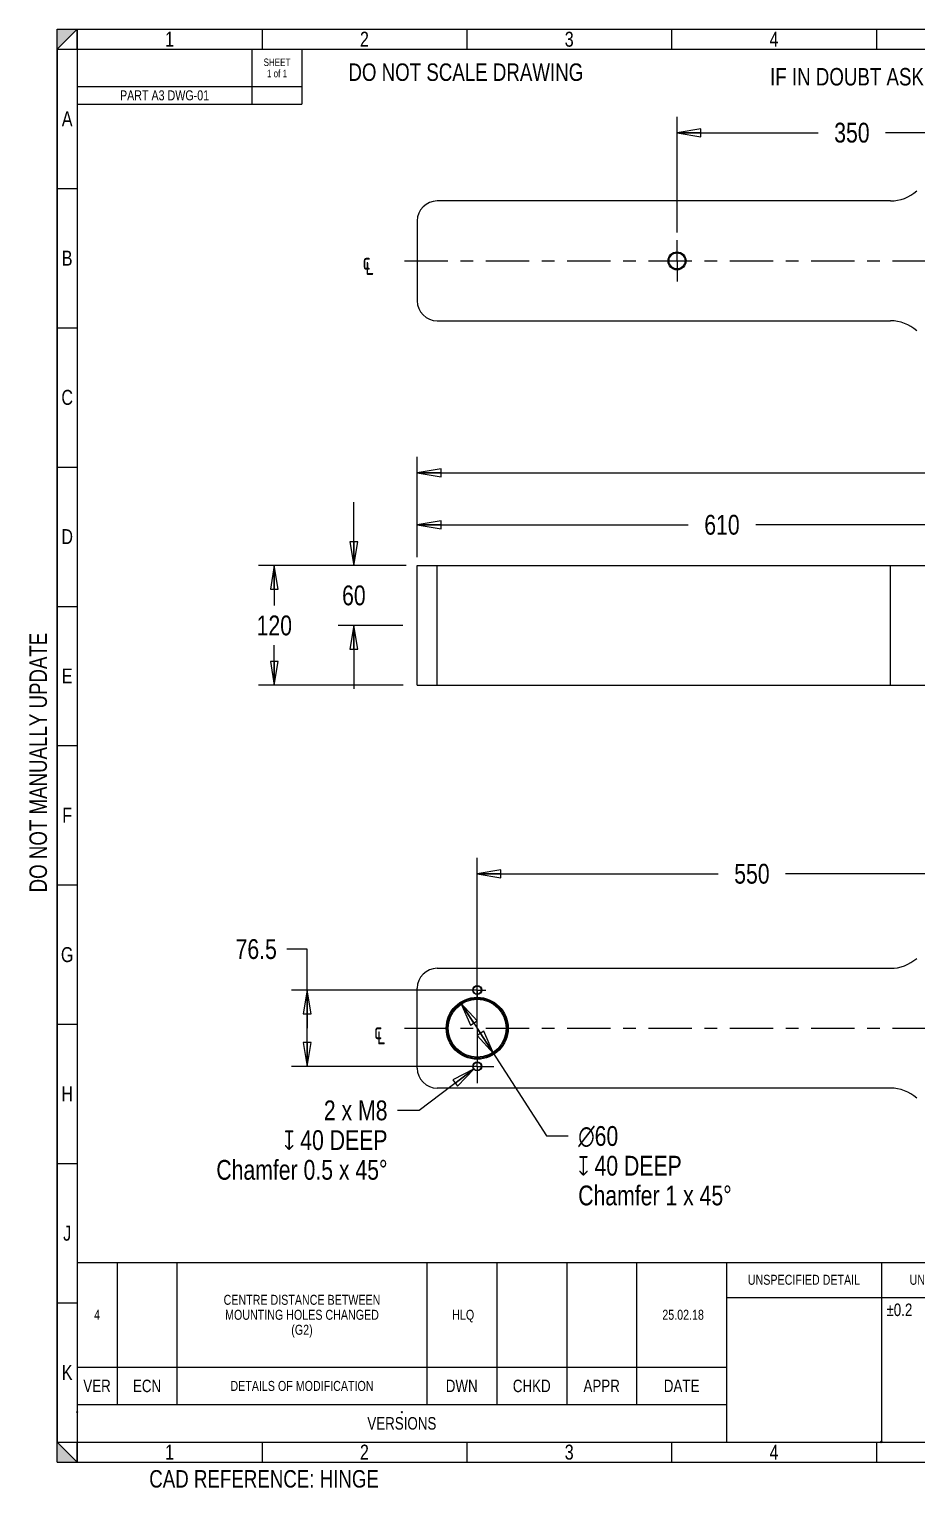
# Model space of a CAD drawing. Header units: inches. Extents: x 0.1 to 16.4, y 0.1 to 11.6.
# Drawn here: x 0.06 to 7.05, y 0.07 to 11.57 of the extents above; entities that cross this region are included whole.
import ezdxf

# ---------------------------------------------------------------- set-up
doc = ezdxf.new("R2010")
doc.units = ezdxf.units.IN
doc.header["$LTSCALE"] = 0.909449
doc.header["$MEASUREMENT"] = 0
doc.linetypes.add('CENTER', pattern=[0.6, 0.375, -0.075, 0.075, -0.075])
doc.layers.get('0').update_dxf_attribs({"linetype": 'CONTINUOUS'})
doc.layers.add('02___PRT_ALL_AXES', color=7, linetype='CONTINUOUS')
doc.styles.get("Standard").update_dxf_attribs({"font": 'txt', "width": 0.8})
doc.styles.add('TEXTSTYLE_1', font='gdt', dxfattribs={"width": 0.8})
doc.dimstyles.new('DIMSTYLE_1', dxfattribs={"dimtxt": 0.15625, "dimasz": 0.1875, "dimexe": 0.125, "dimexo": 0.0625, "dimgap": 0.078125, "dimtad": 0, "dimtih": 1, "dimtoh": 1, "dimlfac": 5, "dimzin": 4, "dimdsep": 46, "dimtxsty": 'Standard', "dimblk": 'CLOSED', "dimblk1": 'CLOSED', "dimblk2": 'CLOSED', "dimcen": 0.09, "dimadec": 0, "dimazin": 0, "dimtp": 0.01, "dimtm": 0.01, "dimtfac": 1, "dimtofl": 0, "dimtmove": 0, "dimatfit": 3, "dimldrblk": 'CLOSED', "dimfxl": 1, "dimtolj": 1, "dimtzin": 4, "dimarcsym": 0})
doc.dimstyles.new('DIMSTYLE_3', dxfattribs={"dimtxt": 0.15625, "dimasz": 0.1875, "dimexe": 0.125, "dimexo": 0.0625, "dimgap": 0.09, "dimtad": 0, "dimtih": 1, "dimtoh": 1, "dimlfac": 5, "dimzin": 4, "dimdsep": 46, "dimtxsty": 'Standard', "dimblk": 'CLOSED', "dimblk1": 'CLOSED', "dimblk2": 'CLOSED', "dimcen": 0.09, "dimadec": 0, "dimazin": 0, "dimtp": 0.01, "dimtm": 0.01, "dimtfac": 1, "dimtmove": 0, "dimatfit": 2, "dimldrblk": 'CLOSED', "dimfxl": 1, "dimtolj": 1, "dimtzin": 4, "dimarcsym": 0})
doc.dimstyles.new('DIMSTYLE_5', dxfattribs={"dimtxt": 0.15625, "dimasz": 0.1875, "dimexe": 0.125, "dimexo": 0.0625, "dimgap": 0.09, "dimtad": 0, "dimtih": 1, "dimtoh": 1, "dimlfac": 5, "dimzin": 4, "dimdsep": 46, "dimtxsty": 'Standard', "dimblk": 'CLOSED', "dimblk1": 'CLOSED', "dimblk2": 'CLOSED', "dimcen": 0.09, "dimadec": 0, "dimazin": 0, "dimtp": 0.01, "dimtm": 0.01, "dimtfac": 1, "dimtofl": 0, "dimtmove": 0, "dimatfit": 2, "dimldrblk": 'CLOSED', "dimfxl": 1, "dimtolj": 1, "dimtzin": 4, "dimarcsym": 0})

# ---------------------------------------------------------------- blocks, each defined once
blk = doc.blocks.new('_CLOSED')
at = {"color": 0, "linetype": 'ByBlock'}
for p, q in [((0, 0), (-1, 0.167)), ((-1, 0.167), (-1, -0.167)), ((-1, -0.167), (0, 0)), ((-1, 0), (0, 0))]:
    blk.add_line(p, q, dxfattribs=at)
blk = doc.blocks.new('*D1')
at = {"color": 2, "linetype": 'Continuous', "transparency": 16777216}
for p, q in [((3.025, 7.346), (1.862, 7.346)), ((1.987, 7.346), (1.987, 7.029)), ((1.987, 6.401), (1.987, 6.717)), ((3.002, 6.401), (1.862, 6.401))]:
    blk.add_line(p, q, dxfattribs=at)
at = {"color": 2, "linetype": 'Continuous', "transparency": 16777216, "xscale": 0.1875, "yscale": 0.1875, "zscale": 0.1875}
for p, rotation in [((1.987, 7.346), 90), ((1.987, 6.401), 270)]:
    blk.add_blockref('_CLOSED', p, dxfattribs=dict(at, rotation=rotation))
at = {"color": 2, "linetype": 'Continuous', "transparency": 16777216, "insert": (1.987, 6.951), "char_height": 0.1562, "width": 0.375, "attachment_point": 2, "line_spacing_factor": 0.9}
blk.add_mtext('120', dxfattribs=at)
blk = doc.blocks.new('*D3')
at = {"color": 2, "linetype": 'Continuous', "transparency": 16777216}
for p, q in [((3.114, 7.744), (3.114, 8.202)), ((12.72, 7.444), (12.72, 8.202)), ((3.114, 8.077), (7.589, 8.077)), ((12.72, 8.077), (8.245, 8.077))]:
    blk.add_line(p, q, dxfattribs=at)
at = {"color": 2, "linetype": 'Continuous', "transparency": 16777216, "xscale": 0.1875, "yscale": 0.1875, "zscale": 0.1875, "rotation": 180}
blk.add_blockref('_CLOSED', (3.114, 8.077), dxfattribs=at)
at = {"color": 2, "linetype": 'Continuous', "transparency": 16777216, "xscale": 0.1875, "yscale": 0.1875, "zscale": 0.1875}
blk.add_blockref('_CLOSED', (12.72, 8.077), dxfattribs=at)
at = {"color": 2, "linetype": 'Continuous', "transparency": 16777216, "insert": (7.917, 8.155), "char_height": 0.1562, "width": 0.5, "attachment_point": 2, "line_spacing_factor": 0.9}
blk.add_mtext('1220', dxfattribs=at)
blk = doc.blocks.new('*D5')
at = {"color": 2, "linetype": 'Continuous', "transparency": 16777216}
for p, q in [((3.114, 7.41), (3.114, 7.792)), ((7.917, 7.53), (7.917, 7.792)), ((3.114, 7.667), (5.249, 7.667)), ((7.917, 7.667), (5.781, 7.667))]:
    blk.add_line(p, q, dxfattribs=at)
at = {"color": 2, "linetype": 'Continuous', "transparency": 16777216, "xscale": 0.1875, "yscale": 0.1875, "zscale": 0.1875, "rotation": 180}
blk.add_blockref('_CLOSED', (3.114, 7.667), dxfattribs=at)
at = {"color": 2, "linetype": 'Continuous', "transparency": 16777216, "xscale": 0.1875, "yscale": 0.1875, "zscale": 0.1875}
blk.add_blockref('_CLOSED', (7.917, 7.667), dxfattribs=at)
at = {"color": 2, "linetype": 'Continuous', "transparency": 16777216, "insert": (5.515, 7.745), "char_height": 0.1562, "width": 0.375, "attachment_point": 2, "line_spacing_factor": 0.9}
blk.add_mtext('610', dxfattribs=at)
blk = doc.blocks.new('*D7')
at = {"color": 2, "linetype": 'Continuous', "transparency": 16777216}
for p, q in [((2.614, 7.346), (2.614, 7.846)), ((2.86, 7.346), (2.489, 7.346)), ((2.999, 6.873), (2.489, 6.873)), ((2.614, 6.873), (2.614, 6.373))]:
    blk.add_line(p, q, dxfattribs=at)
at = {"color": 2, "linetype": 'Continuous', "transparency": 16777216, "xscale": 0.1875, "yscale": 0.1875, "zscale": 0.1875}
for p, rotation in [((2.614, 7.346), 270), ((2.614, 6.873), 90)]:
    blk.add_blockref('_CLOSED', p, dxfattribs=dict(at, rotation=rotation))
at = {"color": 2, "linetype": 'Continuous', "transparency": 16777216, "insert": (2.614, 7.188), "char_height": 0.1562, "width": 0.25, "attachment_point": 2, "line_spacing_factor": 0.9}
blk.add_mtext('60', dxfattribs=at)
blk = doc.blocks.new('*D8')
at = {"color": 2, "linetype": 'Continuous', "transparency": 16777216}
for p, q in [((3.586, 3.759), (3.586, 5.04)), ((7.917, 3.759), (7.917, 5.04)), ((3.586, 4.915), (5.486, 4.915)), ((7.917, 4.915), (6.017, 4.915))]:
    blk.add_line(p, q, dxfattribs=at)
at = {"color": 2, "linetype": 'Continuous', "transparency": 16777216, "xscale": 0.1875, "yscale": 0.1875, "zscale": 0.1875, "rotation": 180}
blk.add_blockref('_CLOSED', (3.586, 4.915), dxfattribs=at)
at = {"color": 2, "linetype": 'Continuous', "transparency": 16777216, "xscale": 0.1875, "yscale": 0.1875, "zscale": 0.1875}
blk.add_blockref('_CLOSED', (7.917, 4.915), dxfattribs=at)
at = {"color": 2, "linetype": 'Continuous', "transparency": 16777216, "insert": (5.751, 4.993), "char_height": 0.1562, "width": 0.375, "attachment_point": 2, "line_spacing_factor": 0.9}
blk.add_mtext('550', dxfattribs=at)
blk = doc.blocks.new('*D9')
at = {"color": 2, "linetype": 'Continuous', "transparency": 16777216}
for p, q in [((3.458, 3.895), (3.586, 3.697)), ((3.714, 3.498), (3.586, 3.697)), ((3.586, 3.697), (4.132, 2.847)), ((4.132, 2.847), (4.304, 2.847))]:
    blk.add_line(p, q, dxfattribs=at)
at = {"color": 2, "linetype": 'Continuous', "transparency": 16777216, "xscale": 0.1875, "yscale": 0.1875, "zscale": 0.1875}
for p, rotation in [((3.458, 3.895), 122.7430976659), ((3.714, 3.498), 302.7430976659)]:
    blk.add_blockref('_CLOSED', p, dxfattribs=dict(at, rotation=rotation))
at = {"color": 2, "linetype": 'Continuous', "transparency": 16777216, "insert": (4.382, 2.925), "char_height": 0.15625, "width": 1.85417, "attachment_point": 1, "line_spacing_factor": 0.9, "style": 'TEXTSTYLE_1'}
blk.add_mtext('{\\Fgdt;n}\\Ftxt;60\\P\\Fgdt;{\\Fgdt;x}\\Ftxt; 40 DEEP\\PChamfer 1 x 45\\Fgdt;{\\Fgdt;~}', dxfattribs=at)
blk = doc.blocks.new('*D15')
at = {"color": 2, "linetype": 'Continuous', "transparency": 16777216}
for p, q in [((5.161, 9.971), (5.161, 10.883)), ((7.917, 9.994), (7.917, 10.883)), ((5.161, 10.758), (6.273, 10.758)), ((7.917, 10.758), (6.804, 10.758))]:
    blk.add_line(p, q, dxfattribs=at)
at = {"color": 2, "linetype": 'Continuous', "transparency": 16777216, "xscale": 0.1875, "yscale": 0.1875, "zscale": 0.1875, "rotation": 180}
blk.add_blockref('_CLOSED', (5.161, 10.758), dxfattribs=at)
at = {"color": 2, "linetype": 'Continuous', "transparency": 16777216, "xscale": 0.1875, "yscale": 0.1875, "zscale": 0.1875}
blk.add_blockref('_CLOSED', (7.917, 10.758), dxfattribs=at)
at = {"color": 2, "linetype": 'Continuous', "transparency": 16777216, "insert": (6.539, 10.837), "char_height": 0.1562, "width": 0.375, "attachment_point": 2, "line_spacing_factor": 0.9}
blk.add_mtext('350', dxfattribs=at)
blk = doc.blocks.new('*D16')
at = {"color": 2, "linetype": 'Continuous', "transparency": 16777216}
for p, q in [((3.561, 3.377), (3.129, 3.049)), ((3.129, 3.049), (2.957, 3.049))]:
    blk.add_line(p, q, dxfattribs=at)
at = {"color": 2, "linetype": 'Continuous', "transparency": 16777216, "xscale": 0.1875, "yscale": 0.1875, "zscale": 0.1875, "rotation": 37.1835352876}
blk.add_blockref('_CLOSED', (3.561, 3.377), dxfattribs=at)
at = {"color": 2, "linetype": 'Continuous', "transparency": 16777216, "insert": (2.879, 3.127), "char_height": 0.15625, "width": 2.22917, "attachment_point": 3, "line_spacing_factor": 0.9}
blk.add_mtext('2 x M8\\P\\Fgdt;{\\Fgdt;x}\\Ftxt; 40 DEEP\\PChamfer 0.5 x 45\\Fgdt;{\\Fgdt;~}\\Ftxt; ', dxfattribs=at)
blk = doc.blocks.new('*D17')
at = {"color": 2, "linetype": 'Continuous', "transparency": 16777216}
for p, q in [((2.247, 4.32), (2.086, 4.32)), ((2.247, 3.697), (2.247, 4.32)), ((3.523, 3.998), (2.122, 3.998)), ((2.247, 3.998), (2.247, 3.697)), ((2.247, 3.396), (2.247, 3.697)), ((3.523, 3.396), (2.122, 3.396))]:
    blk.add_line(p, q, dxfattribs=at)
at = {"color": 2, "linetype": 'Continuous', "transparency": 16777216, "xscale": 0.1875, "yscale": 0.1875, "zscale": 0.1875}
for p, rotation in [((2.247, 3.998), 90), ((2.247, 3.396), 270)]:
    blk.add_blockref('_CLOSED', p, dxfattribs=dict(at, rotation=rotation))
at = {"color": 2, "linetype": 'Continuous', "transparency": 16777216, "insert": (2.007, 4.399), "char_height": 0.1562, "width": 0.5, "attachment_point": 3, "line_spacing_factor": 0.9}
blk.add_mtext('76.5', dxfattribs=at)
blk = doc.blocks.new('*T18')
at = {"color": 2, "linetype": 'Continuous'}
for p, q in [((0, 0), (15.827, 0)), ((0, 0), (0, -0.157)), ((1.457, 0), (1.457, -0.157)), ((3.071, 0), (3.071, -0.157)), ((4.685, 0), (4.685, -0.157)), ((6.299, 0), (6.299, -0.157)), ((7.913, 0), (7.913, -0.157)), ((9.528, 0), (9.528, -0.157)), ((11.142, 0), (11.142, -0.157)), ((12.756, 0), (12.756, -0.157)), ((14.37, 0), (14.37, -0.157)), ((15.827, 0), (15.827, -0.157)), ((0, -0.157), (15.827, -0.157))]:
    blk.add_line(p, q, dxfattribs=at)
at = {"color": 2, "linetype": 'Continuous', "attachment_point": 2, "line_spacing_factor": 0.9}
for s, insert, char_height, width in [('1', (0.728, -0.02), 0.118, 0.18898), ('2', (2.264, -0.02), 0.118, 0.18898), ('3 ', (3.878, -0.02), 0.1181, 0.37795), ('4', (5.492, -0.02), 0.118, 0.18898), ('5', (7.106, -0.02), 0.118, 0.18898), ('6', (8.72, -0.02), 0.118, 0.18898), ('7', (10.335, -0.02), 0.118, 0.18898), ('8', (11.949, -0.02), 0.118, 0.18898), ('9', (13.563, -0.02), 0.118, 0.18898), ('10', (15.098, -0.02), 0.1181, 0.37795)]:
    blk.add_mtext(s, dxfattribs=dict(at, insert=insert, char_height=char_height, width=width))
blk = doc.blocks.new('*T19')
at = {"color": 2, "linetype": 'Continuous'}
for p, q in [((0, 0), (15.827, 0)), ((0, 0), (0, -0.157)), ((1.457, 0), (1.457, -0.157)), ((3.071, 0), (3.071, -0.157)), ((4.685, 0), (4.685, -0.157)), ((6.299, 0), (6.299, -0.157)), ((7.913, 0), (7.913, -0.157)), ((9.528, 0), (9.528, -0.157)), ((11.142, 0), (11.142, -0.157)), ((12.756, 0), (12.756, -0.157)), ((14.37, 0), (14.37, -0.157)), ((15.827, 0), (15.827, -0.157)), ((0, -0.157), (15.827, -0.157))]:
    blk.add_line(p, q, dxfattribs=at)
at = {"color": 2, "linetype": 'Continuous', "attachment_point": 2, "line_spacing_factor": 0.9}
for s, insert, char_height, width in [('1', (0.728, -0.02), 0.118, 0.18898), ('2', (2.264, -0.02), 0.118, 0.18898), ('3 ', (3.878, -0.02), 0.1181, 0.37795), ('4 ', (5.492, -0.02), 0.1181, 0.37795), ('5', (7.106, -0.02), 0.118, 0.18898), ('6', (8.72, -0.02), 0.118, 0.18898), ('7', (10.335, -0.02), 0.118, 0.18898), ('8', (11.949, -0.02), 0.118, 0.18898), ('9', (13.563, -0.02), 0.118, 0.18898), ('10', (15.098, -0.02), 0.1181, 0.37795)]:
    blk.add_mtext(s, dxfattribs=dict(at, insert=insert, char_height=char_height, width=width))
blk = doc.blocks.new('*T20')
at = {"color": 2, "linetype": 'Continuous'}
for p, q in [((0, 0), (0.157, 0)), ((0, 0), (0, -10.984)), ((0.157, 0), (0.157, -10.984)), ((0, -1.098), (0.157, -1.098)), ((0, -2.197), (0.157, -2.197)), ((0, -3.295), (0.157, -3.295)), ((0, -4.394), (0.157, -4.394)), ((0, -5.492), (0.157, -5.492)), ((0, -6.591), (0.157, -6.591)), ((0, -7.689), (0.157, -7.689)), ((0, -8.787), (0.157, -8.787)), ((0, -9.886), (0.157, -9.886)), ((0, -10.984), (0.157, -10.984))]:
    blk.add_line(p, q, dxfattribs=at)
at = {"color": 2, "linetype": 'Continuous', "char_height": 0.118, "width": 0.18898, "attachment_point": 2, "line_spacing_factor": 0.9}
for s, insert in [('A', (0.079, -0.49)), ('B', (0.079, -1.589)), ('C', (0.079, -2.687)), ('D', (0.079, -3.785)), ('E', (0.079, -4.884)), ('F', (0.079, -5.982)), ('G', (0.079, -7.081)), ('H', (0.079, -8.179)), ('J', (0.079, -9.278)), ('K', (0.079, -10.376))]:
    blk.add_mtext(s, dxfattribs=dict(at, insert=insert))
blk = doc.blocks.new('*T22')
at = {"color": 2, "linetype": 'Continuous'}
for p, q in [((0, 0), (1.772, 0)), ((0, 0), (0, -0.433)), ((1.378, 0), (1.378, -0.433)), ((1.772, 0), (1.772, -0.433)), ((0, -0.295), (1.772, -0.295)), ((0, -0.433), (1.772, -0.433))]:
    blk.add_line(p, q, dxfattribs=at)
at = {"color": 2, "linetype": 'Continuous', "attachment_point": 2, "line_spacing_factor": 0.9}
for s, insert, char_height, width in [('SHEET\\P1 of 1', (1.575, -0.074), 0.0591, 0.56693), ('PART A3 DWG-01', (0.689, -0.325), 0.07874, 1.76378)]:
    blk.add_mtext(s, dxfattribs=dict(at, insert=insert, char_height=char_height, width=width))
blk = doc.blocks.new('*T23')
at = {"color": 2, "linetype": 'Continuous'}
for p, q in [((0, 0), (15.827, 0)), ((0, 0), (0, -1.417)), ((0.315, 0), (0.315, -1.122)), ((0.787, 0), (0.787, -1.122)), ((2.756, 0), (2.756, -1.122)), ((3.307, 0), (3.307, -1.122)), ((3.858, 0), (3.858, -1.122)), ((4.409, 0), (4.409, -1.122)), ((5.118, 0), (5.118, -1.417)), ((6.339, 0), (6.339, -1.417)), ((7.559, 0), (7.559, -1.417)), ((10.512, 0), (10.512, -1.417)), ((11.201, 0), (11.201, -1.417)), ((11.89, 0), (11.89, -1.417)), ((15.827, 0), (15.827, -1.417)), ((5.118, -0.276), (11.89, -0.276)), ((11.89, -0.413), (15.827, -0.413)), ((14.252, -0.413), (14.252, -0.827)), ((7.559, -0.551), (11.89, -0.551)), ((0, -0.827), (5.118, -0.827)), ((10.512, -0.827), (15.827, -0.827)), ((0, -1.122), (5.118, -1.122)), ((10.512, -1.122), (15.827, -1.122)), ((0, -1.417), (15.827, -1.417))]:
    blk.add_line(p, q, dxfattribs=at)
at = {"color": 2, "linetype": 'Continuous', "line_spacing_factor": 0.9}
for s, insert, char_height, width, attachment_point in [('UNSPECIFIED DETAIL', (5.728, -0.098), 0.07874, 2.26772, 2), ('UNSPECIFIED TOL.', (6.949, -0.098), 0.07874, 2.01575, 2), ('MATERIAL:  AS SUPPLIED', (7.598, -0.098), 0.07874, 2.77165, 1), ('DRAWN BY\\P HLQ', (10.856, -0.049), 0.0689, 0.88189, 2), ('DATE\\P 05.02.18', (11.545, -0.049), 0.0689, 0.99213, 2), ('TITLE', (11.929, -0.03), 0.0787, 0.62992, 1), ('HINGE', (13.858, -0.217), 0.1181, 0.94488, 2), ('CENTRE DISTANCE BETWEEN\\PMOUNTING HOLES CHANGED\\P(G2) ', (1.772, -0.256), 0.07874, 2.89764, 2), ('CHECKED BY\\P ', (10.856, -0.325), 0.0689, 1.10236, 2), ('DATE\\P ', (11.545, -0.325), 0.0689, 0.44094, 2), ('4', (0.157, -0.374), 0.0787, 0.12598, 2), (' HLQ', (3.031, -0.374), 0.0787, 0.50394, 2), (' 25.02.18', (4.764, -0.374), 0.0787, 1.13386, 2), ('FINISH:  AS SUPPLIED', (7.598, -0.374), 0.07874, 2.51969, 1), ('DOCUMENT REFERENCE NUMBER', (11.929, -0.443), 0.07874, 3.14961, 1), ('PART NUMBER', (15.039, -0.443), 0.07874, 1.38583, 2), ('APPROVED BY\\P ', (10.856, -0.6), 0.0689, 1.2126, 2), ('DATE\\P ', (11.545, -0.6), 0.0689, 0.44094, 2), ('HSR-1004-02 ', (15.039, -0.63), 0.11811, 2.26772, 2), ('VER', (0.157, -0.925), 0.0984, 0.47244, 2), ('ECN', (0.551, -0.925), 0.0984, 0.47244, 2), ('DETAILS OF MODIFICATION', (1.772, -0.935), 0.07874, 2.89764, 2), ('DWN', (3.031, -0.925), 0.0984, 0.47244, 2), ('CHKD', (3.583, -0.925), 0.0984, 0.62992, 2), ('APPR', (4.134, -0.925), 0.0984, 0.62992, 2), ('DATE', (4.764, -0.925), 0.0984, 0.62992, 2), ('SHEET SCALE', (10.856, -0.94), 0.0689, 1.2126, 2), ('0.200', (11.545, -0.94), 0.0689, 0.55118, 2), ('USED ON:  HSR-1000-01', (13.858, -0.925), 0.09843, 3.30709, 2), ('VERSIONS ', (2.559, -1.22), 0.0984, 1.41732, 2), ('ESTIMATED \\PMASS KG. ', (10.856, -1.184), 0.0689, 1.10236, 2), (' HSR-1004-27', (13.858, -1.23), 0.07874, 1.51181, 2)]:
    blk.add_mtext(s, dxfattribs=dict(at, insert=insert, char_height=char_height, width=width, attachment_point=attachment_point))
at = {"color": 2, "linetype": 'Continuous', "insert": (6.378, -0.325), "char_height": 0.09843, "width": 0.7021, "attachment_point": 1, "line_spacing_factor": 0.9, "style": 'TEXTSTYLE_1'}
blk.add_mtext('{\\Fgdt;`}\\Ftxt;0.2', dxfattribs=at)

msp = doc.modelspace()

# ---------------------------------------------------------------- hatches: boundary and pattern name
at = {"linetype": 'Continuous'}
h = msp.add_hatch(color=2, dxfattribs=at)
edge = h.paths.add_edge_path()
edge.add_line((0.2756, 11.5748), (0.4331, 11.5748))
edge.add_line((0.2756, 11.4173), (0.2756, 11.5748))
edge.add_line((0.2756, 11.4173), (0.4331, 11.5748))
h = msp.add_hatch(color=2, dxfattribs=at)
edge = h.paths.add_edge_path()
edge.add_line((0.2756, 0.2756), (0.2756, 0.4331))
edge.add_line((0.2756, 0.2756), (0.4331, 0.2756))
edge.add_line((0.4331, 0.2756), (0.2756, 0.4331))

# ---------------------------------------------------------------- linework, layer by layer
at = {"color": 7, "linetype": 'Continuous'}
for p, q in [((0.2756, 11.4173), (0.4331, 11.5748)), ((0.2756, 11.4173), (0.2756, 11.5748)), ((0.2756, 11.5748), (0.4331, 11.5748)), ((0.4331, 11.4173), (0.4331, 11.5748)), ((0.4331, 11.5748), (16.2598, 11.5748)), ((0.2756, 0.4331), (0.2756, 11.4173)), ((0.2756, 11.4173), (0.4331, 11.4173)), ((6.8422, 10.2203), (3.271, 10.2203)), ((3.1135, 10.0628), (3.1135, 9.4329)), ((3.271, 9.2754), (6.8422, 9.2754)), ((3.1135, 6.4007), (3.1135, 7.3456)), ((3.1135, 7.3456), (12.7198, 7.3456)), ((3.271, 6.4007), (3.271, 7.3456)), ((6.8422, 6.4007), (6.8422, 7.3456)), ((3.1135, 6.4007), (12.7198, 6.4007)), ((3.271, 4.1692), (6.8422, 4.1692)), ((3.1135, 3.3818), (3.1135, 4.0117)), ((6.8422, 3.2243), (3.271, 3.2243)), ((0.4392, 0.6631), (0.4269, 0.6754)), ((0.4392, 0.6754), (0.4269, 0.6631)), ((2.9983, 0.6631), (2.986, 0.6754)), ((2.9983, 0.6754), (2.986, 0.6631)), ((0.4331, 0.2756), (0.2756, 0.4331)), ((0.2756, 0.2756), (0.2756, 0.4331)), ((0.2756, 0.4331), (0.4331, 0.4331)), ((0.4331, 0.2756), (0.4331, 0.4331)), ((6.7778, 0.4269), (6.7655, 0.4392)), ((6.7778, 0.4392), (6.7655, 0.4269)), ((0.2756, 0.2756), (0.4331, 0.2756)), ((0.4331, 0.2756), (16.2598, 0.2756))]:
    msp.add_line(p, q, dxfattribs=at)
for centre, radius in [((5.1608, 9.7478), 0.0709), ((5.1608, 9.7478), 0.063), ((3.586, 3.9979), 0.0354), ((3.586, 3.9979), 0.0315), ((3.586, 3.6967), 0.2441), ((3.586, 3.6967), 0.2362), ((3.586, 3.6967), 0.2283), ((3.586, 3.3955), 0.0354), ((3.586, 3.3955), 0.0315)]:
    msp.add_circle(centre, radius, dxfattribs=at)
for centre, radius, start, end in [((6.8422, 10.5352), 0.315, 270, 311.40962), ((3.271, 10.0628), 0.1575, 90, 180), ((3.271, 9.4329), 0.1575, 180, 270), ((6.8422, 8.9604), 0.315, 48.59038, 90), ((3.271, 4.0117), 0.1575, 90, 180), ((6.8422, 4.4841), 0.315, 270, 311.40962), ((3.271, 3.3818), 0.1575, 180, 270), ((6.8422, 2.9093), 0.315, 48.59038, 90)]:
    msp.add_arc(centre, radius, start, end, dxfattribs=at)
at = {"layer": '02___PRT_ALL_AXES', "color": 7, "linetype": 'CENTER'}
for p, q in [((5.1608, 9.7478), (5.1608, 9.9108)), ((3.0135, 9.7478), (12.8198, 9.7478)), ((5.1608, 9.7478), (5.1608, 9.5849)), ((3.586, 3.9979), (3.586, 4.0648)), ((3.586, 3.9979), (3.519, 3.9979)), ((3.586, 3.9979), (3.586, 3.931)), ((3.586, 3.9979), (3.6529, 3.9979)), ((3.586, 3.6967), (3.586, 3.931)), ((3.0135, 3.6967), (12.8198, 3.6967)), ((3.586, 3.6967), (3.586, 3.4256)), ((3.586, 3.3955), (3.4545, 3.3955)), ((3.586, 3.3955), (3.586, 3.4256)), ((3.586, 3.3955), (3.586, 3.264)), ((3.586, 3.3955), (3.7175, 3.3955))]:
    msp.add_line(p, q, dxfattribs=at)

# ---------------------------------------------------------------- block references
for name, p in [('*T18', (0.4331, 11.5748)), ('*T20', (0.2756, 11.4173)), ('*T22', (0.4331, 11.4173)), ('*T23', (0.4331, 1.8505)), ('*T19', (0.4331, 0.4331))]:
    msp.add_blockref(name, p)

# ---------------------------------------------------------------- texts
at = {"color": 2, "linetype": 'Continuous', "char_height": 0.137795, "attachment_point": 2, "line_spacing_factor": 0.9}
for s, insert, width in [('DO NOT SCALE DRAWING', (3.4964, 11.3047), 2.204724), ('IF IN DOUBT ASK', (6.5004, 11.2686), 1.653543), ('CAD REFERENCE: HINGE', (1.9065, 0.2123), 2.204724)]:
    msp.add_mtext(s, dxfattribs=dict(at, insert=insert, width=width))
at = {"color": 2, "linetype": 'Continuous', "char_height": 0.15625, "width": 0.247396, "attachment_point": 1, "line_spacing_factor": 0.9, "style": 'TEXTSTYLE_1'}
for insert in [(2.6821, 9.8095), (2.7729, 3.742)]:
    msp.add_mtext('{\\Fgdt;q}', dxfattribs=dict(at, insert=insert))
at = {"color": 2, "linetype": 'Continuous', "insert": (0.0573, 5.7918), "char_height": 0.137795, "width": 2.425197, "attachment_point": 2, "rotation": 90, "line_spacing_factor": 0.9}
msp.add_mtext('DO NOT MANUALLY UPDATE', dxfattribs=at)

# ---------------------------------------------------------------- dimensions: what is measured, and where the dimension line sits
at = {"color": 2, "linetype": 'Continuous'}
for base, p1, p2, angle, picture, middle in [((5.1608, 10.7584), (7.9167, 9.9316), (5.1608, 9.9086), 180, '*D15', (6.5387, 10.7584)), ((2.6135, 6.8732), (2.923, 7.3456), (3.0617, 6.8732), 270, '*D7', (2.6135, 7.1094)), ((3.1135, 7.6667), (7.9167, 7.4678), (3.1135, 7.3473), 180, '*D5', (5.5151, 7.6667)), ((1.9873, 7.3456), (3.0641, 6.4007), (3.0874, 7.3456), 90, '*D1', (2.003, 6.8732)), ((3.586, 4.9151), (7.9167, 3.6967), (3.586, 3.6967), 180, '*D8', (5.7513, 4.9151)), ((2.247, 3.3955), (3.586, 3.9979), (3.586, 3.3955), 270, '*D17', (1.7613, 4.3205))]:
    dim = msp.add_linear_dim(base=base, p1=p1, p2=p2, angle=angle, dimstyle='DIMSTYLE_1', dxfattribs=at)
    dim.commit()
    dim.dimension.update_dxf_attribs({"geometry": picture, "text_midpoint": middle, "dimtype": 160})
dim = msp.add_linear_dim(base=(12.7198, 8.0767), p1=(3.1135, 7.6817), p2=(12.7198, 7.382), dimstyle='DIMSTYLE_1', dxfattribs=at)
dim.commit()
dim.dimension.update_dxf_attribs({"geometry": '*D3', "text_midpoint": (7.9323, 8.0767), "dimtype": 160})
for p1, p2, text, dimstyle, picture, middle in [((3.7137, 3.498), (3.4582, 3.8954), '%%c<>\\P{\\Fgdt;x} 40 DEEP\\PChamfer 1 x 45%%d', 'DIMSTYLE_3', '*D9', (5.3092, 2.613)), ((3.56088, 3.3765), (3.61107, 3.41457), '2 x M<>\\P{\\Fgdt;x} 40 DEEP\\PChamfer 0.5 x 45%%d ', 'DIMSTYLE_5', '*D16', (1.76398, 2.81417))]:
    dim = msp.add_diameter_dim_2p(p1=p1, p2=p2, text=text, dimstyle=dimstyle, override={"dimpost": '<>'}, dxfattribs=at)
    dim.commit()
    dim.dimension.update_dxf_attribs({"geometry": picture, "text_midpoint": middle, "dimtype": 163})

doc.saveas('drawing.dxf')
